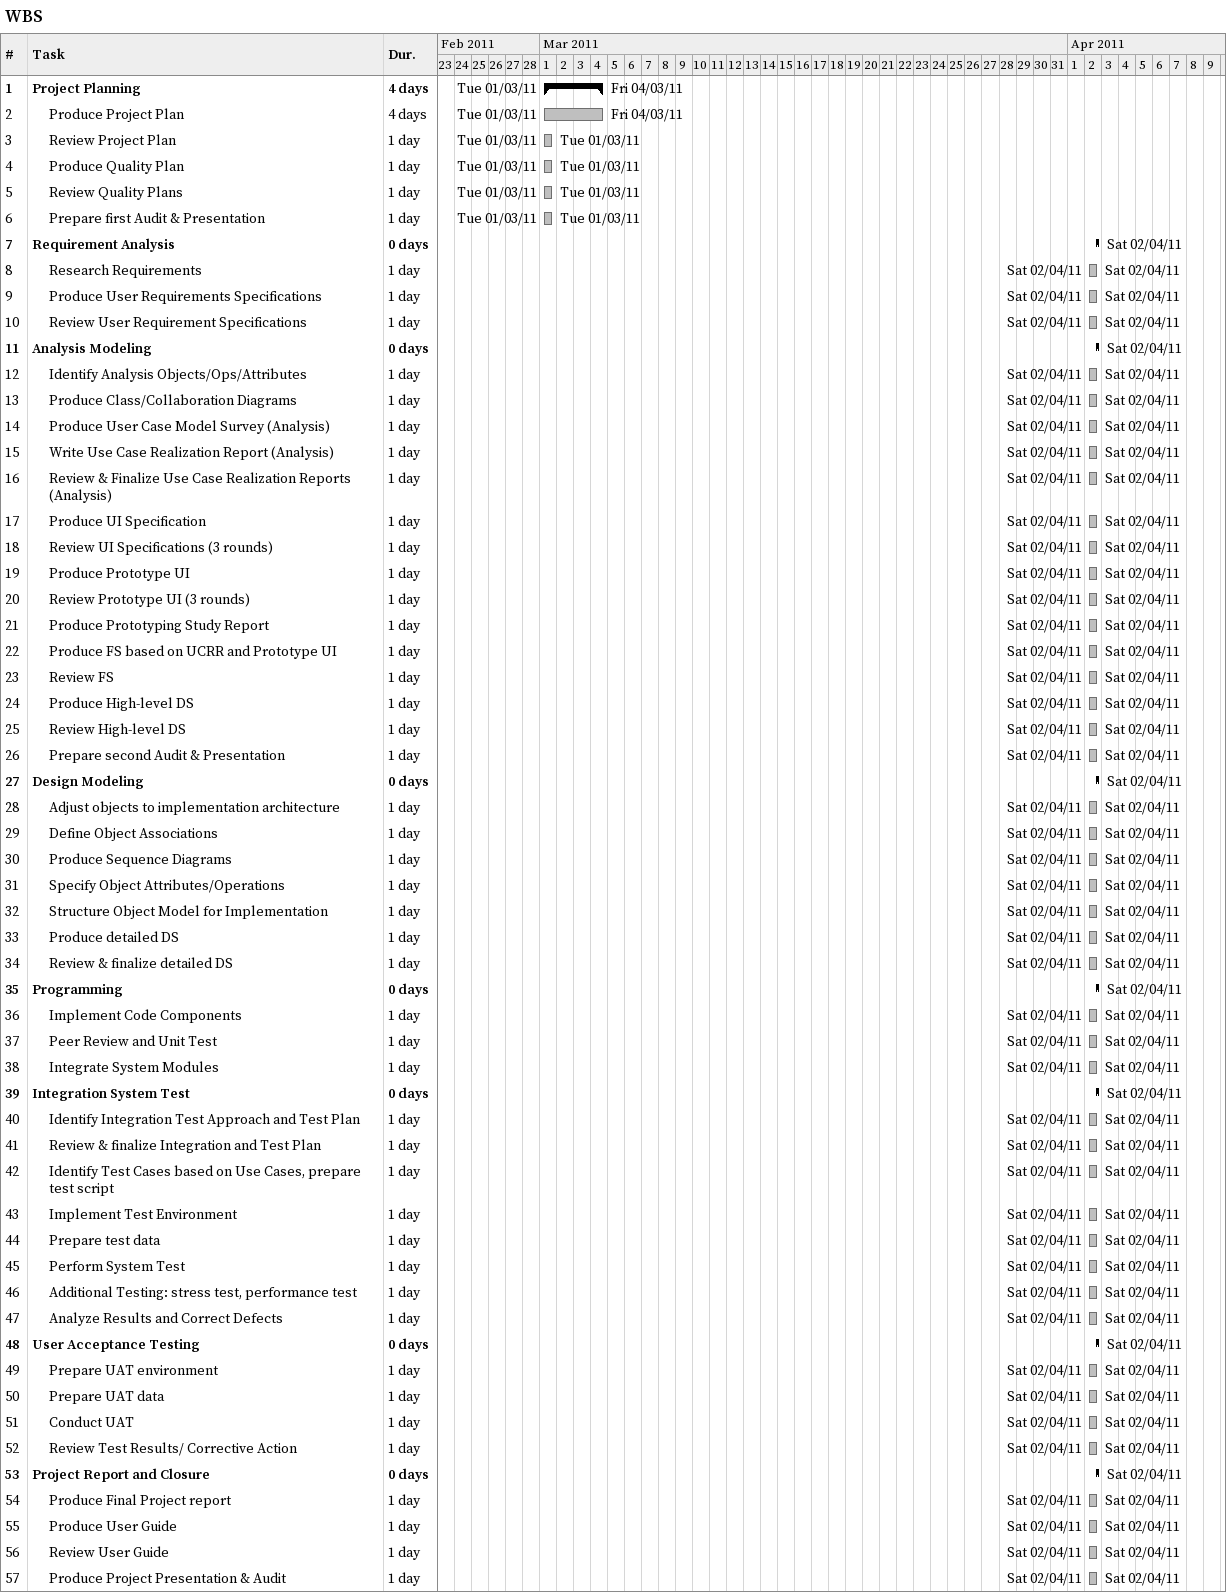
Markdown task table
WBS

| ID | Level | Task | Duration | Start | Finish |
|---|---|---|---|---|---|
| 1 | 1 | **Project Planning** | 4d | 2011-03-01 | 2011-03-04 |
| 2 | 2 | Produce Project Plan | 4d | 2011-03-01 | 2011-03-04 |
| 3 | 2 | Review Project Plan | 1d | 2011-03-01 | 2011-03-01 |
| 4 | 2 | Produce Quality Plan | 1d | 2011-03-01 | 2011-03-01 |
| 5 | 2 | Review Quality Plans | 1d | 2011-03-01 | 2011-03-01 |
| 6 | 2 | Prepare first Audit & Presentation | 1d | 2011-03-01 | 2011-03-01 |
| 7 | 1 | **Requirement Analysis** | 0d | 2011-04-02 | 2011-04-02 |
| 8 | 2 | Research Requirements | 1d | 2011-04-02 | 2011-04-02 |
| 9 | 2 | Produce User Requirements Specifications | 1d | 2011-04-02 | 2011-04-02 |
| 10 | 2 | Review User Requirement Specifications | 1d | 2011-04-02 | 2011-04-02 |
| 11 | 1 | **Analysis Modeling** | 0d | 2011-04-02 | 2011-04-02 |
| 12 | 2 | Identify Analysis Objects/Ops/Attributes | 1d | 2011-04-02 | 2011-04-02 |
| 13 | 2 | Produce Class/Collaboration Diagrams | 1d | 2011-04-02 | 2011-04-02 |
| 14 | 2 | Produce User Case Model Survey (Analysis) | 1d | 2011-04-02 | 2011-04-02 |
| 15 | 2 | Write Use Case Realization Report (Analysis) | 1d | 2011-04-02 | 2011-04-02 |
| 16 | 2 | Review & Finalize Use Case Realization Reports (Analysis) | 1d | 2011-04-02 | 2011-04-02 |
| 17 | 2 | Produce UI Specification | 1d | 2011-04-02 | 2011-04-02 |
| 18 | 2 | Review UI Specifications (3 rounds) | 1d | 2011-04-02 | 2011-04-02 |
| 19 | 2 | Produce Prototype UI | 1d | 2011-04-02 | 2011-04-02 |
| 20 | 2 | Review Prototype UI (3 rounds) | 1d | 2011-04-02 | 2011-04-02 |
| 21 | 2 | Produce Prototyping Study Report | 1d | 2011-04-02 | 2011-04-02 |
| 22 | 2 | Produce FS based on UCRR and Prototype UI | 1d | 2011-04-02 | 2011-04-02 |
| 23 | 2 | Review FS | 1d | 2011-04-02 | 2011-04-02 |
| 24 | 2 | Produce High-level DS | 1d | 2011-04-02 | 2011-04-02 |
| 25 | 2 | Review High-level DS | 1d | 2011-04-02 | 2011-04-02 |
| 26 | 2 | Prepare second Audit & Presentation | 1d | 2011-04-02 | 2011-04-02 |
| 27 | 1 | **Design Modeling** | 0d | 2011-04-02 | 2011-04-02 |
| 28 | 2 | Adjust objects to implementation architecture | 1d | 2011-04-02 | 2011-04-02 |
| 29 | 2 | Define Object Associations | 1d | 2011-04-02 | 2011-04-02 |
| 30 | 2 | Produce Sequence Diagrams | 1d | 2011-04-02 | 2011-04-02 |
| 31 | 2 | Specify Object Attributes/Operations | 1d | 2011-04-02 | 2011-04-02 |
| 32 | 2 | Structure Object Model for Implementation | 1d | 2011-04-02 | 2011-04-02 |
| 33 | 2 | Produce detailed DS | 1d | 2011-04-02 | 2011-04-02 |
| 34 | 2 | Review & finalize detailed DS | 1d | 2011-04-02 | 2011-04-02 |
| 35 | 1 | **Programming** | 0d | 2011-04-02 | 2011-04-02 |
| 36 | 2 | Implement Code Components | 1d | 2011-04-02 | 2011-04-02 |
| 37 | 2 | Peer Review and Unit Test | 1d | 2011-04-02 | 2011-04-02 |
| 38 | 2 | Integrate System Modules | 1d | 2011-04-02 | 2011-04-02 |
| 39 | 1 | **Integration System Test** | 0d | 2011-04-02 | 2011-04-02 |
| 40 | 2 | Identify Integration Test Approach and Test Plan | 1d | 2011-04-02 | 2011-04-02 |
| 41 | 2 | Review & finalize Integration and Test Plan | 1d | 2011-04-02 | 2011-04-02 |
| 42 | 2 | Identify Test Cases based on Use Cases, prepare test script | 1d | 2011-04-02 | 2011-04-02 |
| 43 | 2 | Implement Test Environment | 1d | 2011-04-02 | 2011-04-02 |
| 44 | 2 | Prepare test data | 1d | 2011-04-02 | 2011-04-02 |
| 45 | 2 | Perform System Test | 1d | 2011-04-02 | 2011-04-02 |
| 46 | 2 | Additional Testing: stress test, performance test | 1d | 2011-04-02 | 2011-04-02 |
| 47 | 2 | Analyze Results and Correct Defects | 1d | 2011-04-02 | 2011-04-02 |
| 48 | 1 | **User Acceptance Testing** | 0d | 2011-04-02 | 2011-04-02 |
| 49 | 2 | Prepare UAT environment | 1d | 2011-04-02 | 2011-04-02 |
| 50 | 2 | Prepare UAT data | 1d | 2011-04-02 | 2011-04-02 |
| 51 | 2 | Conduct UAT | 1d | 2011-04-02 | 2011-04-02 |
| 52 | 2 | Review Test Results/ Corrective Action | 1d | 2011-04-02 | 2011-04-02 |
| 53 | 1 | **Project Report and Closure** | 0d | 2011-04-02 | 2011-04-02 |
| 54 | 2 | Produce Final Project report | 1d | 2011-04-02 | 2011-04-02 |
| 55 | 2 | Produce User Guide | 1d | 2011-04-02 | 2011-04-02 |
| 56 | 2 | Review User Guide | 1d | 2011-04-02 | 2011-04-02 |
| 57 | 2 | Produce Project Presentation & Audit | 1d | 2011-04-02 | 2011-04-02 |
